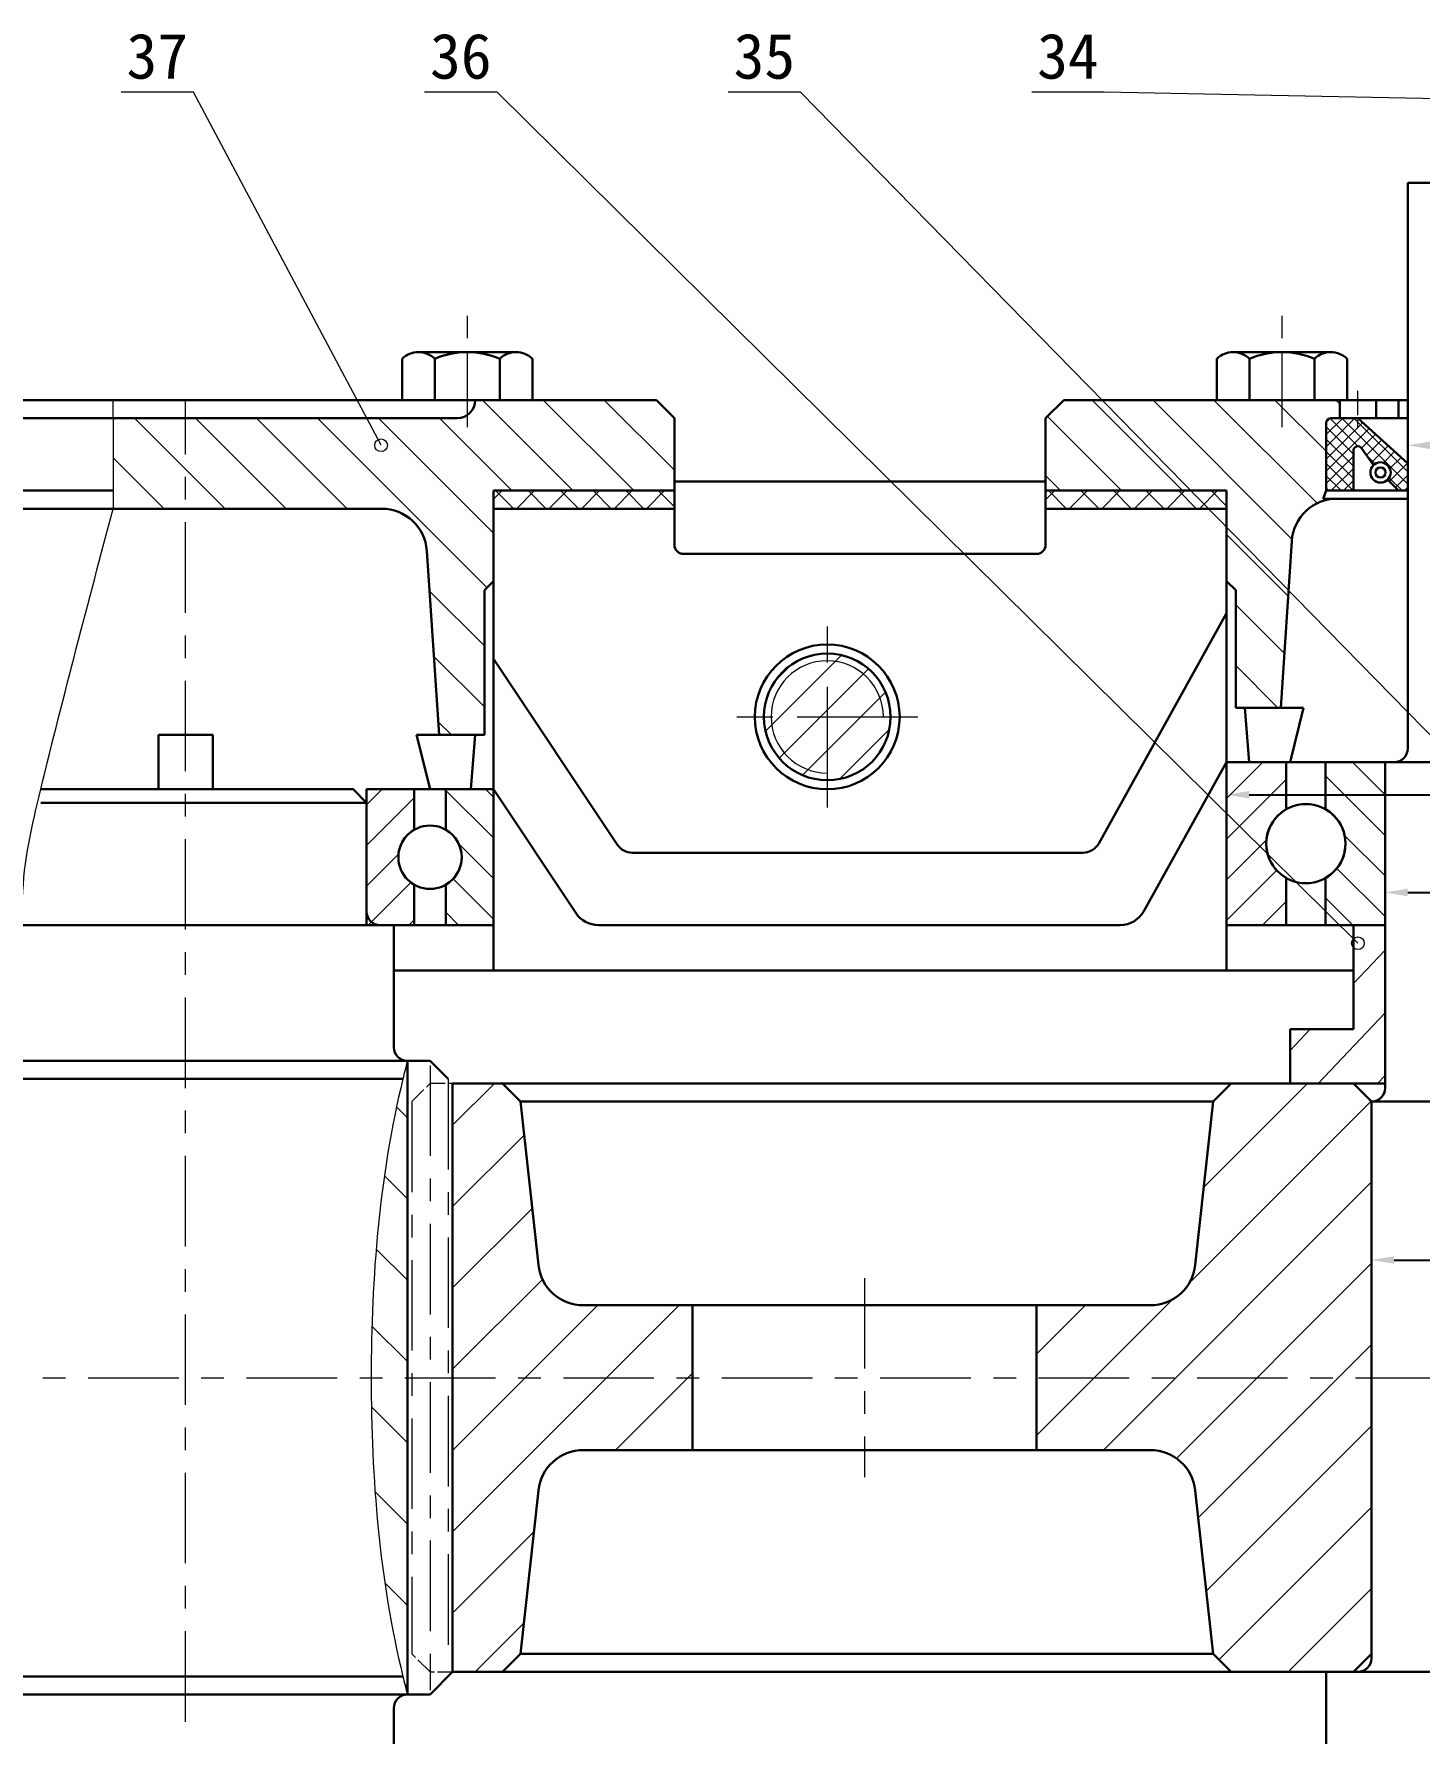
# Model space of a CAD drawing. Header units: millimetres. Extents: x 0 to 1189, y 0 to 841.
# Drawn here: x 252.2 to 405.2, y 177.4 to 365.1 of the extents above; entities that cross this region are included whole.
import ezdxf
from ezdxf.enums import TextEntityAlignment as Align

# ---------------------------------------------------------------- set-up
doc = ezdxf.new("R2010")
doc.units = ezdxf.units.MM
for name, color, linetype, lineweight in [('剖面线', 7, 'Continuous', 15), ('尺寸', 3, 'Continuous', 15), ('文字', 7, 'Continuous', 15), ('标注', 7, 'Continuous', 15), ('粗实线', 7, 'Continuous', 30), ('细实线', 7, 'Continuous', 15)]:
    doc.layers.add(name, color=color, linetype=linetype, lineweight=lineweight)
doc.styles.get("Standard").update_dxf_attribs({"font": ''})
doc.styles.get('Standard').set_extended_font_data('SimSun')
doc.dimstyles.new('ISO-25', dxfattribs={"dimtxt": 2.5, "dimasz": 2.5, "dimexe": 1.25, "dimexo": 0.625, "dimtad": 1, "dimtxsty": 'Standard', "dimcen": 2.5, "dimadec": 0, "dimazin": 0, "dimtfac": 1, "dimtmove": 0, "dimatfit": 3, "dimfxl": 1, "dimarcsym": 0})
pattern_1 = [(45, (0, 0), (-2.245064030267288, 2.245064030267288), [])]
pattern_2 = [(135, (0, 0), (-2.245064030267288, -2.245064030267288), [])]
pattern_3 = [(135, (0, 0), (-3.367596045400933, -3.367596045400932), [])]
pattern_4 = [(45, (0, 0), (-1.79605122421383, 1.796051224213831), []), (135, (0, 0), (-1.796051224213831, -1.79605122421383), [])]
pattern_5 = [(45, (0, 0), (-4.490128060534576, 4.490128060534577), [])]

# ---------------------------------------------------------------- blocks, each defined once
blk = doc.blocks.new('*D25')
at = {"layer": 'Defpoints', "color": 0, "transparency": 16777216}
for p in [(401.433311814071, 270.266666666667), (456.433311814071, 270.266666666667), (456.433311814071, 270.266666666667)]:
    blk.add_point(p, dxfattribs=at)
at = {"layer": '尺寸', "color": 0, "lineweight": -2, "transparency": 16777216}
for p, q in [((401.433311814071, 270.891666666667), (401.433311814071, 271.516666666667)), ((456.433311814071, 270.891666666667), (456.433311814071, 271.516666666667)), ((403.933311814071, 270.266666666667), (453.933311814071, 270.266666666667))]:
    blk.add_line(p, q, dxfattribs=at)
at = {"layer": '尺寸', "color": 0, "transparency": 16777216}
for points in [[(403.933311814071, 270.6833333333337), (403.933311814071, 269.8500000000003), (401.433311814071, 270.266666666667)], [(453.933311814071, 270.6833333333337), (453.933311814071, 269.8500000000003), (456.433311814071, 270.266666666667)]]:
    blk.add_solid(points, dxfattribs=at)
at = {"layer": '尺寸', "color": 0, "transparency": 16777216, "insert": (428.933311814071, 272.891666666667), "char_height": 4, "attachment_point": 5}
blk.add_mtext('%%c55k6', dxfattribs=at)
blk = doc.blocks.new('*D26')
at = {"layer": 'Defpoints', "color": 0, "transparency": 16777216}
for p in [(383.933311814071, 281.066666666667), (473.933311814071, 281.066666666667), (473.933311814071, 281.066666666667)]:
    blk.add_point(p, dxfattribs=at)
at = {"layer": '尺寸', "color": 0, "lineweight": -2, "transparency": 16777216}
for p, q in [((383.933311814071, 281.691666666667), (383.933311814071, 282.316666666667)), ((473.933311814071, 281.691666666667), (473.933311814071, 282.316666666667)), ((386.433311814071, 281.066666666667), (471.433311814071, 281.066666666667))]:
    blk.add_line(p, q, dxfattribs=at)
at = {"layer": '尺寸', "color": 0, "transparency": 16777216}
for points in [[(386.433311814071, 281.4833333333337), (386.433311814071, 280.6500000000003), (383.933311814071, 281.066666666667)], [(471.433311814071, 281.4833333333337), (471.433311814071, 280.6500000000003), (473.933311814071, 281.066666666667)]]:
    blk.add_solid(points, dxfattribs=at)
at = {"layer": '尺寸', "color": 0, "transparency": 16777216, "insert": (428.933311814071, 284.1274208566111), "char_height": 4, "attachment_point": 5}
blk.add_mtext('%%c90H7/k6', dxfattribs=at)
blk = doc.blocks.new('*D27')
at = {"layer": 'Defpoints', "color": 0, "transparency": 16777216}
for p in [(399.933311814071, 229.666666666667), (457.933311814071, 229.666666666667), (457.933311814071, 229.666666666667)]:
    blk.add_point(p, dxfattribs=at)
at = {"layer": '尺寸', "color": 0, "lineweight": -2, "transparency": 16777216}
for p, q in [((399.933311814071, 230.291666666667), (399.933311814071, 230.916666666667)), ((457.933311814071, 230.291666666667), (457.933311814071, 230.916666666667)), ((402.433311814071, 229.666666666667), (455.433311814071, 229.666666666667))]:
    blk.add_line(p, q, dxfattribs=at)
at = {"layer": '尺寸', "color": 0, "transparency": 16777216}
for points in [[(402.433311814071, 230.0833333333337), (402.433311814071, 229.2500000000003), (399.933311814071, 229.666666666667)], [(455.433311814071, 230.0833333333337), (455.433311814071, 229.2500000000003), (457.933311814071, 229.666666666667)]]:
    blk.add_solid(points, dxfattribs=at)
at = {"layer": '尺寸', "color": 0, "transparency": 16777216, "insert": (428.933311814071, 232.7274208566111), "char_height": 4, "attachment_point": 5}
blk.add_mtext('%%c58H7/r6', dxfattribs=at)
blk = doc.blocks.new('*D29')
at = {"layer": 'Defpoints', "color": 0, "transparency": 16777216}
for p in [(403.933311814071, 319.666666666667), (453.933311814071, 319.666666666667), (453.933311814071, 319.666666666667)]:
    blk.add_point(p, dxfattribs=at)
at = {"layer": '尺寸', "color": 0, "lineweight": -2, "transparency": 16777216}
for p, q in [((403.933311814071, 320.291666666667), (403.933311814071, 320.916666666667)), ((406.433311814071, 319.666666666667), (451.433311814071, 319.666666666667)), ((453.933311814071, 320.291666666667), (453.933311814071, 320.916666666667))]:
    blk.add_line(p, q, dxfattribs=at)
at = {"layer": '尺寸', "color": 0, "transparency": 16777216}
for points in [[(406.433311814071, 320.0833333333337), (406.433311814071, 319.2500000000003), (403.933311814071, 319.666666666667)], [(451.433311814071, 320.0833333333337), (451.433311814071, 319.2500000000003), (453.933311814071, 319.666666666667)]]:
    blk.add_solid(points, dxfattribs=at)
at = {"layer": '尺寸', "color": 0, "transparency": 16777216, "insert": (428.933311814071, 322.291666666667), "char_height": 4, "attachment_point": 5}
blk.add_mtext('%%c50f9', dxfattribs=at)

msp = doc.modelspace()

# ---------------------------------------------------------------- hatches: boundary and pattern name
at = {"layer": '剖面线'}
h = msp.add_hatch(dxfattribs=at)
h.set_pattern_fill('ANSI31', color=256, scale=1.5, angle=90, style=0)
h.set_pattern_definition(pattern_3)
edge = h.paths.add_edge_path(flags=16)
edge.add_arc((290.588879687947, 307.666666666667), 4.999999999999991, 3.814074834291351, 90)
edge.add_line((290.588879687947, 312.666666666667), (260.933311814071, 312.666666666667))
edge.add_line((260.933311814071, 312.666666666667), (260.933311814071, 322.666666666667))
edge.add_line((260.933311814071, 322.666666666667), (268.933311814071, 322.666666666667))
edge.add_line((268.933311814071, 322.666666666667), (298.933311814071, 322.666666666667))
edge.add_arc((298.933311814071, 324.666666666667), 2, 270, 360)
edge.add_line((300.933311814071, 324.666666666667), (308.433311814071, 324.666666666667))
edge.add_line((308.433311814071, 324.666666666667), (317.433311814071, 324.666666666667))
edge.add_line((317.433311814071, 324.666666666667), (320.933311814071, 324.666666666667))
edge.add_line((320.933311814071, 324.666666666667), (322.933311814071, 322.666666666667))
edge.add_line((322.933311814071, 322.666666666667), (322.933311814071, 314.666666666667))
edge.add_line((322.933311814071, 314.666666666667), (317.433311814071, 314.666666666667))
edge.add_line((317.433311814071, 314.666666666667), (308.433311814071, 314.666666666667))
edge.add_line((308.433311814071, 314.666666666667), (302.933311814071, 314.666666666667))
edge.add_line((302.933311814071, 314.666666666667), (302.933311814071, 312.666666666667))
edge.add_line((302.933311814071, 312.666666666667), (302.933311814071, 304.666666666667))
edge.add_line((302.933311814071, 304.666666666667), (301.933311814071, 303.666666666667))
edge.add_line((301.933311814071, 303.666666666667), (301.933311814071, 287.666666666667))
edge.add_line((301.933311814071, 287.666666666667), (296.933311814071, 287.666666666667))
edge.add_line((296.933311814071, 287.666666666667), (295.57780547723, 307.999261719286))
h = msp.add_hatch(dxfattribs=at)
h.set_pattern_fill('ANSI31', color=256, scale=1.5, angle=90, style=0)
h.set_pattern_definition(pattern_3)
edge = h.paths.add_edge_path(flags=16)
edge.add_arc((396.119166807282, 308.766666666667), 5, 90, 176.2847108945788)
edge.add_line((391.129674994258, 309.090659641538), (389.933311814071, 290.666666666667))
edge.add_line((389.933311814071, 290.666666666667), (384.933311814071, 290.666666666667))
edge.add_line((384.933311814071, 290.666666666667), (384.933311814071, 303.666666666667))
edge.add_line((384.933311814071, 303.666666666667), (383.933311814071, 304.666666666667))
edge.add_line((383.933311814071, 304.666666666667), (383.933311814071, 312.666666666667))
edge.add_line((383.933311814071, 312.666666666667), (383.933311814071, 314.666666666667))
edge.add_line((383.933311814071, 314.666666666667), (378.433311814071, 314.666666666667))
edge.add_line((378.433311814071, 314.666666666667), (369.433311814071, 314.666666666667))
edge.add_line((369.433311814071, 314.666666666667), (363.933311814071, 314.666666666667))
edge.add_line((363.933311814071, 314.666666666667), (363.933311814071, 322.666666666667))
edge.add_line((363.933311814071, 322.666666666667), (365.933311814071, 324.666666666667))
edge.add_line((365.933311814071, 324.666666666667), (369.433311814071, 324.666666666667))
edge.add_line((369.433311814071, 324.666666666667), (378.433311814071, 324.666666666667))
edge.add_line((378.433311814071, 324.666666666667), (396.433311814071, 324.666666666667))
edge.add_line((396.433311814071, 324.666666666667), (396.433311814071, 322.666666666667))
edge.add_line((396.433311814071, 322.666666666667), (395.433311814071, 322.666666666667))
edge.add_arc((395.433311814071, 322.166666666667), 0.5, 90, 180)
edge.add_line((394.933311814071, 322.166666666667), (394.933311814071, 314.666666666667))
edge.add_line((394.933311814071, 314.666666666667), (394.605738603232, 313.766666666667))
edge.add_line((394.605738603232, 313.766666666667), (396.119166807282, 313.766666666667))
h = msp.add_hatch(dxfattribs=at)
h.set_pattern_fill('ANSI31', color=256, scale=1.5, angle=90, style=0)
h.set_pattern_definition(pattern_3)
h.paths.add_polyline_path([(400.433311814071, 324.666666666667), (400.433311814071, 322.666666666667), (402.933311814071, 322.666666666667), (402.933311814071, 324.666666666667)], flags=16)
h = msp.add_hatch(dxfattribs=at)
h.set_pattern_fill('ANSI37', color=256, scale=0.3, angle=90, style=0)
h.set_pattern_definition([(135, (0, 0), (-0.6735192090801865, -0.6735192090801864), []), (225, (0, 0), (0.6735192090801864, -0.6735192090801865), [])])
edge = h.paths.add_edge_path(flags=16)
edge.add_line((394.933311814071, 314.666666666667), (397.933311814071, 314.666666666667))
edge.add_line((397.933311814071, 314.666666666667), (397.933311814071, 316.666666666667))
edge.add_line((397.933311814071, 316.666666666667), (397.933311814071, 319.057673407727))
edge.add_arc((398.433311814071, 319.057673407727), 0.4999999999997375, 34.52561147548391, 180, ccw=False)
edge.add_line((398.845248274129, 319.341060691977), (400.137816685237, 317.462161795502))
edge.add_arc((400.933311814071, 316.666666666667), 1.12500000000019, -44.999999999999886, 134.9999999999632, ccw=False)
edge.add_line((401.728806942906, 315.871171537832), (402.933311814071, 314.666666666667))
edge.add_line((402.933311814071, 314.666666666667), (403.933311814071, 314.666666666667))
edge.add_line((403.933311814071, 314.666666666667), (403.933311814071, 317.666666666667))
edge.add_line((403.933311814071, 317.666666666667), (398.433311814071, 322.666666666667))
edge.add_line((398.433311814071, 322.666666666667), (395.433311814071, 322.666666666667))
edge.add_arc((395.433311814071, 322.166666666667), 0.5, 90, 180)
edge.add_line((394.933311814071, 322.166666666667), (394.933311814071, 314.666666666667))
h = msp.add_hatch(dxfattribs=at)
h.set_pattern_fill('ANSI37', color=256, scale=0.8, style=0)
h.set_pattern_definition(pattern_4)
h.paths.add_polyline_path([(322.933311814071, 314.666666666667), (322.933311814071, 312.666666666667), (302.933311814071, 312.666666666667), (302.933311814071, 314.666666666667)], flags=16)
h = msp.add_hatch(dxfattribs=at)
h.set_pattern_fill('ANSI37', color=256, scale=0.8, style=0)
h.set_pattern_definition(pattern_4)
h.paths.add_polyline_path([(363.933311814071, 314.666666666667), (363.933311814071, 312.666666666667), (383.933311814071, 312.666666666667), (383.933311814071, 314.666666666667)], flags=16)
h = msp.add_hatch(dxfattribs=at)
h.set_pattern_fill('ANSI31', color=256, style=0)
h.set_pattern_definition(pattern_1)
edge = h.paths.add_edge_path(flags=16)
edge.add_arc((339.812399974331, 289.666666666667), 7, 0, 360)
h = msp.add_hatch(dxfattribs=at)
h.set_pattern_fill('ANSI31', color=256, style=0)
h.set_pattern_definition(pattern_1)
edge = h.paths.add_edge_path(flags=16)
edge.add_line((383.933311814071, 275.666666666667), (383.933311814071, 266.666666666667))
edge.add_line((383.933311814071, 266.666666666667), (390.495811814071, 266.666666666667))
edge.add_line((390.495811814071, 266.666666666667), (390.495811814071, 271.87780552511))
edge.add_arc((392.683311814071, 275.666666666667), 4.375000000000064, 119.99999999999949, 240.0000000000008, ccw=False)
edge.add_line((390.495811814071, 279.455527808224), (390.495811814071, 284.666666666667))
edge.add_line((390.495811814071, 284.666666666667), (383.933311814071, 284.666666666667))
edge.add_line((383.933311814071, 284.666666666667), (383.933311814071, 275.666666666667))
h = msp.add_hatch(dxfattribs=at)
h.set_pattern_fill('ANSI31', color=256, angle=90, style=0)
h.set_pattern_definition(pattern_2)
edge = h.paths.add_edge_path(flags=16)
edge.add_line((401.433311814071, 275.666666666667), (401.433311814071, 284.666666666667))
edge.add_line((401.433311814071, 284.666666666667), (394.870811814071, 284.666666666667))
edge.add_line((394.870811814071, 284.666666666667), (394.870811814071, 279.455527808224))
edge.add_arc((392.683311814071, 275.666666666667), 4.375000000000113, -60.000000000000796, 60.00000000000051, ccw=False)
edge.add_line((394.870811814071, 271.87780552511), (394.870811814071, 266.666666666667))
edge.add_line((394.870811814071, 266.666666666667), (401.433311814071, 266.666666666667))
edge.add_line((401.433311814071, 266.666666666667), (401.433311814071, 275.666666666667))
h = msp.add_hatch(dxfattribs=at)
h.set_pattern_fill('ANSI31', color=256, style=0)
h.set_pattern_definition(pattern_1)
edge = h.paths.add_edge_path(flags=16)
edge.add_line((288.933311814071, 274.166666666667), (288.933311814071, 266.666666666667))
edge.add_line((288.933311814071, 266.666666666667), (294.183311814071, 266.666666666667))
edge.add_line((294.183311814071, 266.666666666667), (294.183311814071, 271.135577753421))
edge.add_arc((295.933311814071, 274.166666666667), 3.4999999999995, 120.00000000000469, 240.0000000000041, ccw=False)
edge.add_line((294.183311814071, 277.197755579912), (294.183311814071, 281.666666666667))
edge.add_line((294.183311814071, 281.666666666667), (288.933311814071, 281.666666666667))
edge.add_line((288.933311814071, 281.666666666667), (288.933311814071, 274.166666666667))
h = msp.add_hatch(dxfattribs=at)
h.set_pattern_fill('ANSI31', color=256, angle=90, style=0)
h.set_pattern_definition(pattern_2)
edge = h.paths.add_edge_path(flags=16)
edge.add_line((302.933311814071, 274.166666666667), (302.933311814071, 281.666666666667))
edge.add_line((302.933311814071, 281.666666666667), (297.683311814071, 281.666666666667))
edge.add_line((297.683311814071, 281.666666666667), (297.683311814071, 277.197755579912))
edge.add_arc((295.933311814071, 274.166666666667), 3.500000000000435, -60.00000000000409, 59.99999999999528, ccw=False)
edge.add_line((297.683311814071, 271.135577753421), (297.683311814071, 266.666666666667))
edge.add_line((297.683311814071, 266.666666666667), (302.933311814071, 266.666666666667))
edge.add_line((302.933311814071, 266.666666666667), (302.933311814071, 274.166666666667))
h = msp.add_hatch(dxfattribs=at)
h.set_pattern_fill('ANSI31', color=256, scale=1.5, angle=1.5, style=0)
h.set_pattern_definition([(46.50000000000001, (0, 0), (-3.454595441946019, 3.278288666741503), [])])
h.paths.add_polyline_path([(401.433311814071, 249.166666666667), (390.933311814071, 249.166666666667), (390.933311814071, 255.166666666667), (397.933311814071, 255.166666666667), (397.933311814071, 266.666666666667), (401.433311814071, 266.666666666667)], flags=16)
h = msp.add_hatch(dxfattribs=at)
h.set_pattern_fill('ANSI31', color=256, scale=2, angle=90, style=0)
h.set_pattern_definition([(135, (0, 0), (-4.490128060534577, -4.490128060534576), [])])
edge = h.paths.add_edge_path(flags=16)
edge.add_line((293.433311814071, 181.666666666667), (293.433311814071, 251.666666666667))
edge.add_spline(control_points=[(293.433311814071, 251.666666666667), (293.264428658591, 251.0004879441933), (290.3770111174496, 239.610742629811), (288.5448088631104, 216.6666666666669), (290.3770111174495, 193.7225907035231), (293.264428658591, 182.3328453891407), (293.433311814071, 181.666666666667)], knot_values=[0, 0, 0, 0, 2.06155281280883, 35.24663982489906, 68.4317268369893, 70.49327964979813, 70.49327964979813, 70.49327964979813, 70.49327964979813], degree=3, periodic=0)
h = msp.add_hatch(dxfattribs=at)
h.set_pattern_fill('ANSI31', color=256, scale=2, style=0)
h.set_pattern_definition(pattern_5)
edge = h.paths.add_edge_path(flags=16)
edge.add_line((303.933311814071, 249.166666666667), (305.933311814071, 247.166666666667))
edge.add_line((305.933311814071, 247.166666666667), (307.897802956379, 229.125421482207))
edge.add_arc((312.868421997334, 229.666666666667), 5.000000000000554, 186.2143900413611, 270)
edge.add_line((312.868421997334, 224.666666666667), (324.933311814071, 224.666666666667))
edge.add_line((324.933311814071, 224.666666666667), (324.933311814071, 208.666666666667))
edge.add_line((324.933311814071, 208.666666666667), (312.868421997334, 208.666666666667))
edge.add_arc((312.868421997334, 203.666666666667), 5, 90, 173.7856099586502)
edge.add_line((307.897802956379, 204.207911851126), (305.933311814071, 186.166666666667))
edge.add_line((305.933311814071, 186.166666666667), (303.933311814071, 184.166666666667))
edge.add_line((303.933311814071, 184.166666666667), (298.433311814071, 184.166666666667))
edge.add_line((298.433311814071, 184.166666666667), (298.433311814071, 249.166666666667))
edge.add_line((298.433311814071, 249.166666666667), (303.933311814071, 249.166666666667))
h = msp.add_hatch(dxfattribs=at)
h.set_pattern_fill('ANSI31', color=256, scale=2, style=0)
h.set_pattern_definition(pattern_5)
edge = h.paths.add_edge_path(flags=16)
edge.add_line((399.933311814071, 247.166666666667), (397.933311814071, 249.166666666667))
edge.add_line((397.933311814071, 249.166666666667), (384.433311814071, 249.166666666667))
edge.add_line((384.433311814071, 249.166666666667), (382.433311814071, 247.166666666667))
edge.add_line((382.433311814071, 247.166666666667), (380.468820671764, 229.125421482207))
edge.add_arc((375.498201630809, 229.666666666667), 5, 270, 353.7856099586389, ccw=False)
edge.add_line((375.498201630809, 224.666666666667), (362.933311814071, 224.666666666667))
edge.add_line((362.933311814071, 224.666666666667), (362.933311814071, 208.666666666667))
edge.add_line((362.933311814071, 208.666666666667), (375.498201630809, 208.666666666667))
edge.add_arc((375.498201630809, 203.666666666667), 5.000000000000447, 6.214390041349873, 90, ccw=False)
edge.add_line((380.468820671764, 204.207911851126), (382.433311814071, 186.166666666667))
edge.add_line((382.433311814071, 186.166666666667), (384.433311814071, 184.166666666667))
edge.add_line((384.433311814071, 184.166666666667), (397.933311814071, 184.166666666667))
edge.add_line((397.933311814071, 184.166666666667), (399.933311814071, 186.166666666667))
edge.add_line((399.933311814071, 186.166666666667), (399.933311814071, 247.166666666667))

# ---------------------------------------------------------------- linework, layer by layer
for centre in [(290.533311814071, 319.666666666667), (398.433311814071, 264.666666666667)]:
    msp.add_circle(centre, 0.7, dxfattribs=at)
at = {"layer": '标注'}
for p, q in [((269.799989240369, 358.666666666667), (261.799989240369, 358.666666666667)), ((290.533311814071, 319.666666666667), (269.799989240369, 358.666666666667)), ((303.333319883795, 358.666666666667), (295.333319883795, 358.666666666667)), ((398.433311814071, 264.666666666667), (303.333319883795, 358.666666666667)), ((336.86665052722, 358.666666666667), (328.86665052722, 358.666666666667)), ((428.933311814071, 264.666666666667), (336.86665052722, 358.666666666667)), ((370.399981170646, 358.666666666667), (362.399981170646, 358.666666666667)), ((421.933311814071, 357.666666666667), (370.399981170646, 358.666666666667))]:
    msp.add_line(p, q, dxfattribs=at)
at = {"layer": '粗实线'}
for p, q in [((403.933311814071, 348.666666666667), (453.933311814071, 348.666666666667)), ((403.933311814071, 348.666666666667), (403.933311814071, 286.166666666667)), ((292.856010186279, 324.666666666667), (292.856010186279, 329.222117788301)), ((305.438510186279, 329.966666666667), (294.65351018628, 329.966666666667)), ((296.451010186279, 324.666666666667), (296.451010186279, 329.222117788301)), ((303.64101018628, 324.666666666667), (303.64101018628, 329.222117788301)), ((307.236010186279, 324.666666666667), (307.236010186279, 329.222117788301)), ((382.852438848811, 324.666666666667), (382.852438848811, 329.222117788301)), ((395.434938848811, 329.966666666667), (384.649938848811, 329.966666666667)), ((386.447438848811, 324.666666666667), (386.447438848811, 329.222117788301)), ((393.637438848811, 324.666666666667), (393.637438848811, 329.222117788301)), ((397.232438848811, 324.666666666667), (397.232438848811, 329.222117788301)), ((216.933311814071, 324.666666666667), (260.933311814071, 324.666666666667)), ((300.933311814071, 324.666666666667), (260.933311814071, 324.666666666667)), ((300.046010186279, 324.666666666667), (292.856010186279, 324.666666666667)), ((292.856010186279, 324.666666666667), (292.856010186279, 324.666666666667)), ((300.046010186279, 324.666666666667), (307.236010186279, 324.666666666667)), ((308.433311814071, 324.666666666667), (300.933311814071, 324.666666666667)), ((300.933311814071, 324.666666666667), (300.933311814071, 324.666666666667)), ((307.236010186279, 324.666666666667), (307.236010186279, 324.666666666667)), ((317.433311814071, 324.666666666667), (308.433311814071, 324.666666666667)), ((320.933311814071, 324.666666666667), (317.433311814071, 324.666666666667)), ((322.933311814071, 322.666666666667), (320.933311814071, 324.666666666667)), ((363.933311814071, 322.666666666667), (365.933311814071, 324.666666666667)), ((365.933311814071, 324.666666666667), (369.433311814071, 324.666666666667)), ((369.433311814071, 324.666666666667), (378.433311814071, 324.666666666667)), ((378.433311814071, 324.666666666667), (396.433311814071, 324.666666666667)), ((390.042438848811, 324.666666666667), (382.852438848811, 324.666666666667)), ((382.852438848811, 324.666666666667), (382.852438848811, 324.666666666667)), ((390.042438848811, 324.666666666667), (397.232438848811, 324.666666666667)), ((396.433311814071, 324.666666666667), (396.433311814071, 322.666666666667)), ((400.433311814071, 324.666666666667), (396.433311814071, 324.666666666667)), ((397.232438848811, 324.666666666667), (397.232438848811, 324.666666666667)), ((400.433311814071, 324.666666666667), (400.433311814071, 322.666666666667)), ((402.933311814071, 324.666666666667), (400.433311814071, 324.666666666667)), ((402.933311814071, 322.666666666667), (402.933311814071, 324.666666666667)), ((402.933311814071, 324.666666666667), (403.933311814071, 324.666666666667)), ((403.933311814071, 324.666666666667), (403.933311814071, 313.766666666667)), ((214.933311814071, 322.666666666667), (260.933311814071, 322.666666666667)), ((268.933311814071, 322.666666666667), (260.933311814071, 322.666666666667)), ((298.933311814071, 322.666666666667), (268.933311814071, 322.666666666667)), ((322.933311814071, 314.666666666667), (322.933311814071, 322.666666666667)), ((363.933311814071, 314.666666666667), (363.933311814071, 322.666666666667)), ((394.933311814071, 322.166666666667), (394.933311814071, 314.666666666667)), ((394.933311814071, 322.166666666667), (394.933311814071, 314.666666666667)), ((395.433311814071, 322.666666666667), (396.433311814071, 322.666666666667)), ((395.433311814071, 322.666666666667), (398.433311814071, 322.666666666667)), ((400.433311814071, 322.666666666667), (396.433311814071, 322.666666666667)), ((396.433311814071, 322.666666666667), (403.933311814071, 322.666666666667)), ((403.933311814071, 317.666666666667), (398.433311814071, 322.666666666667)), ((398.433311814071, 322.666666666667), (403.933311814071, 322.666666666667)), ((400.433311814071, 322.666666666667), (402.933311814071, 322.666666666667)), ((403.933311814071, 322.666666666667), (403.933311814071, 317.666666666667)), ((398.845248274129, 319.341060691977), (400.137816685237, 317.462161795502)), ((397.933311814071, 319.057673407727), (397.933311814071, 316.666666666667)), ((403.933311814071, 314.666666666667), (403.933311814071, 317.666666666667)), ((322.933311814071, 315.666666666667), (363.933311814071, 315.666666666667)), ((397.933311814071, 314.666666666667), (397.933311814071, 316.666666666667)), ((401.728806942906, 315.871171537832), (401.728806942906, 315.871171537832)), ((401.728806942906, 315.871171537832), (402.933311814071, 314.666666666667)), ((214.933311814071, 314.666666666667), (260.933311814071, 314.666666666667)), ((302.933311814071, 312.666666666667), (302.933311814071, 314.666666666667)), ((302.933311814071, 314.666666666667), (308.433311814071, 314.666666666667)), ((302.933311814071, 312.666666666667), (302.933311814071, 314.666666666667)), ((302.933311814071, 314.666666666667), (322.933311814071, 314.666666666667)), ((308.433311814071, 314.666666666667), (317.433311814071, 314.666666666667)), ((317.433311814071, 314.666666666667), (322.933311814071, 314.666666666667)), ((322.933311814071, 314.666666666667), (322.933311814071, 312.666666666667)), ((369.433311814071, 314.666666666667), (363.933311814071, 314.666666666667)), ((363.933311814071, 314.666666666667), (363.933311814071, 312.666666666667)), ((383.933311814071, 314.666666666667), (363.933311814071, 314.666666666667)), ((378.433311814071, 314.666666666667), (369.433311814071, 314.666666666667)), ((383.933311814071, 314.666666666667), (378.433311814071, 314.666666666667)), ((383.933311814071, 312.666666666667), (383.933311814071, 314.666666666667)), ((383.933311814071, 312.666666666667), (383.933311814071, 314.666666666667)), ((394.933311814071, 314.666666666667), (394.605738603232, 313.766666666667)), ((396.119166807282, 313.766666666667), (394.605738603232, 313.766666666667)), ((394.605738603232, 313.766666666667), (403.933311814071, 313.766666666667)), ((394.933311814071, 314.666666666667), (397.933311814071, 314.666666666667)), ((394.933311814071, 314.666666666667), (403.933311814071, 314.666666666667)), ((402.933311814071, 314.666666666667), (403.933311814071, 314.666666666667)), ((214.933311814071, 312.666666666667), (260.933311814071, 312.666666666667)), ((290.588879687947, 312.666666666667), (260.933311814071, 312.666666666667)), ((322.933311814071, 312.666666666667), (302.933311814071, 312.666666666667)), ((302.933311814071, 312.666666666667), (302.933311814071, 261.666666666667)), ((302.933311814071, 304.666666666667), (302.933311814071, 312.666666666667)), ((322.933311814071, 312.666666666667), (302.933311814071, 312.666666666667)), ((322.933311814071, 308.666666666667), (322.933311814071, 312.666666666667)), ((383.933311814071, 312.666666666667), (363.933311814071, 312.666666666667)), ((363.933311814071, 308.666666666667), (363.933311814071, 312.666666666667)), ((363.933311814071, 312.666666666667), (383.933311814071, 312.666666666667)), ((383.933311814071, 312.666666666667), (383.933311814071, 261.666666666667)), ((383.933311814071, 304.666666666667), (383.933311814071, 312.666666666667)), ((295.57780547723, 307.999261719286), (296.933311814071, 287.666666666667)), ((391.129674994258, 309.090659641538), (389.933311814071, 290.666666666667)), ((323.933311814071, 307.666666666667), (324.433311814071, 307.666666666667)), ((362.433311814071, 307.666666666667), (324.433311814071, 307.666666666667)), ((362.933311814071, 307.666666666667), (362.433311814071, 307.666666666667)), ((301.933311814071, 303.666666666667), (302.933311814071, 304.666666666667)), ((384.933311814071, 303.666666666667), (383.933311814071, 304.666666666667)), ((301.933311814071, 287.666666666667), (301.933311814071, 303.666666666667)), ((384.933311814071, 290.666666666667), (384.933311814071, 303.666666666667)), ((369.797592876329, 275.695380804309), (383.933311814071, 301.139674892246)), ((316.621048810276, 275.557266274216), (302.933311814071, 296.088871768523)), ((389.933311814071, 290.666666666667), (384.933311814071, 290.666666666667)), ((385.933311814071, 290.666666666667), (386.433311814071, 284.666666666667)), ((389.933311814071, 290.666666666667), (392.433311814071, 290.666666666667)), ((392.433311814071, 290.666666666667), (390.933311814071, 284.666666666667)), ((265.933311814071, 281.666666666667), (265.933311814071, 287.666666666667)), ((265.933311814071, 287.666666666667), (271.933311814071, 287.666666666667)), ((271.933311814071, 287.666666666667), (271.933311814071, 281.666666666667)), ((296.933311814071, 287.666666666667), (294.433311814071, 287.666666666667)), ((294.433311814071, 287.666666666667), (295.933311814071, 281.666666666667)), ((296.933311814071, 287.666666666667), (301.933311814071, 287.666666666667)), ((300.933311814071, 287.666666666667), (300.433311814071, 281.666666666667)), ((374.79057359544, 268.209737873131), (383.933311814071, 284.666666666667)), ((390.495811814071, 284.666666666667), (383.933311814071, 284.666666666667)), ((383.933311814071, 284.666666666667), (383.933311814071, 275.666666666667)), ((390.495811814071, 279.455527808224), (390.495811814071, 284.666666666667)), ((394.870811814071, 284.666666666667), (390.495811814071, 284.666666666667)), ((401.433311814071, 284.666666666667), (394.870811814071, 284.666666666667)), ((394.870811814071, 284.666666666667), (394.870811814071, 279.455527808224)), ((401.433311814071, 284.666666666667), (456.433311814071, 284.666666666667)), ((401.433311814071, 284.666666666667), (401.433311814071, 248.666666666667)), ((401.433311814071, 275.666666666667), (401.433311814071, 284.666666666667)), ((287.433311814071, 281.666666666667), (252.933311814071, 281.666666666667)), ((288.933311814071, 280.166666666667), (287.433311814071, 281.666666666667)), ((294.183311814071, 281.666666666667), (288.933311814071, 281.666666666667)), ((288.933311814071, 281.666666666667), (288.933311814071, 274.166666666667)), ((294.183311814071, 277.197755579912), (294.183311814071, 281.666666666667)), ((294.183311814071, 281.666666666667), (297.683311814071, 281.666666666667)), ((302.933311814071, 281.666666666667), (297.683311814071, 281.666666666667)), ((297.683311814071, 281.666666666667), (297.683311814071, 277.197755579912)), ((312.042712206522, 268.002566077991), (302.933311814071, 281.666666666667)), ((302.933311814071, 274.166666666667), (302.933311814071, 281.666666666667)), ((252.933311814071, 280.166666666667), (288.933311814071, 280.166666666667)), ((288.933311814071, 268.166666666667), (288.933311814071, 280.166666666667)), ((288.933311814071, 274.166666666667), (288.933311814071, 266.666666666667)), ((302.933311814071, 266.666666666667), (302.933311814071, 274.166666666667)), ((318.285149398951, 274.666666666667), (343.433311814071, 274.666666666667)), ((368.049278324086, 274.666666666667), (343.433311814071, 274.666666666667)), ((383.933311814071, 275.666666666667), (383.933311814071, 266.666666666667)), ((401.433311814071, 266.666666666667), (401.433311814071, 275.666666666667)), ((294.183311814071, 266.666666666667), (294.183311814071, 271.135577753421)), ((297.683311814071, 271.135577753421), (297.683311814071, 266.666666666667)), ((390.495811814071, 266.666666666667), (390.495811814071, 271.87780552511)), ((394.870811814071, 271.87780552511), (394.870811814071, 266.666666666667)), ((250.933311814071, 266.666666666667), (291.933311814071, 266.666666666667)), ((288.933311814071, 266.666666666667), (294.183311814071, 266.666666666667)), ((290.433311814071, 266.666666666667), (291.933311814071, 266.666666666667)), ((291.933311814071, 253.166666666667), (291.933311814071, 266.666666666667)), ((294.183311814071, 266.666666666667), (297.683311814071, 266.666666666667)), ((297.683311814071, 266.666666666667), (302.933311814071, 266.666666666667)), ((314.538863089535, 266.666666666667), (343.433311814071, 266.666666666667)), ((372.168101767076, 266.666666666667), (343.433311814071, 266.666666666667)), ((383.933311814071, 266.666666666667), (390.495811814071, 266.666666666667)), ((394.870811814071, 266.666666666667), (390.495811814071, 266.666666666667)), ((394.870811814071, 266.666666666667), (401.433311814071, 266.666666666667)), ((397.933311814071, 255.166666666667), (397.933311814071, 266.666666666667)), ((397.933311814071, 266.666666666667), (401.433311814071, 266.666666666667)), ((401.433311814071, 266.666666666667), (401.433311814071, 249.166666666667)), ((291.933311814071, 261.666666666667), (302.933311814071, 261.666666666667)), ((383.933311814071, 261.666666666667), (302.933311814071, 261.666666666667)), ((383.933311814071, 261.666666666667), (397.933311814071, 261.666666666667)), ((390.933311814071, 249.166666666667), (390.933311814071, 255.166666666667)), ((390.933311814071, 255.166666666667), (397.933311814071, 255.166666666667)), ((295.933311814071, 251.666666666667), (248.933311814071, 251.666666666667)), ((293.433311814071, 181.666666666667), (293.433311814071, 251.666666666667)), ((293.433311814071, 251.666666666667), (293.433311814071, 251.666666666667)), ((297.933311814071, 249.666666666667), (295.933311814071, 251.666666666667)), ((248.933311814071, 249.666666666667), (292.933311814071, 249.666666666667)), ((298.433311814071, 184.166666666667), (298.433311814071, 249.166666666667)), ((298.433311814071, 249.166666666667), (303.933311814071, 249.166666666667)), ((303.933311814071, 249.166666666667), (305.933311814071, 247.166666666667)), ((303.933311814071, 249.166666666667), (384.433311814071, 249.166666666667)), ((384.433311814071, 249.166666666667), (382.433311814071, 247.166666666667)), ((397.933311814071, 249.166666666667), (384.433311814071, 249.166666666667)), ((401.433311814071, 249.166666666667), (390.933311814071, 249.166666666667)), ((399.933311814071, 247.166666666667), (397.933311814071, 249.166666666667)), ((307.897802956379, 229.125421482207), (305.933311814071, 247.166666666667)), ((305.933311814071, 247.166666666667), (382.433311814071, 247.166666666667)), ((380.468820671764, 229.125421482207), (382.433311814071, 247.166666666667)), ((399.933311814071, 186.166666666667), (399.933311814071, 247.166666666667)), ((399.933311814071, 247.166666666667), (457.933311814071, 247.166666666667)), ((399.933311814071, 247.166666666667), (399.933311814071, 185.666666666667)), ((312.868421997334, 224.666666666667), (324.933311814071, 224.666666666667)), ((324.933311814071, 224.666666666667), (324.933311814071, 208.666666666667)), ((362.933311814071, 224.666666666667), (324.933311814071, 224.666666666667)), ((375.498201630809, 224.666666666667), (362.933311814071, 224.666666666667)), ((362.933311814071, 224.666666666667), (362.933311814071, 208.666666666667)), ((312.868421997334, 208.666666666667), (324.933311814071, 208.666666666667)), ((362.933311814071, 208.666666666667), (324.933311814071, 208.666666666667)), ((375.498201630809, 208.666666666667), (362.933311814071, 208.666666666667)), ((307.897802956379, 204.207911851126), (305.933311814071, 186.166666666667)), ((380.468820671764, 204.207911851126), (382.433311814071, 186.166666666667)), ((305.933311814071, 186.166666666667), (303.933311814071, 184.166666666667)), ((305.933311814071, 186.166666666667), (382.433311814071, 186.166666666667)), ((382.433311814071, 186.166666666667), (384.433311814071, 184.166666666667)), ((397.933311814071, 184.166666666667), (399.933311814071, 186.166666666667)), ((295.933311814071, 181.666666666667), (298.433311814071, 184.166666666667)), ((303.933311814071, 184.166666666667), (298.433311814071, 184.166666666667)), ((303.933311814071, 184.166666666667), (384.433311814071, 184.166666666667)), ((384.433311814071, 184.166666666667), (397.933311814071, 184.166666666667)), ((394.933311814071, 184.166666666667), (462.933311814071, 184.166666666667)), ((394.933311814071, 184.166666666667), (394.933311814071, 166.666666666667)), ((239.933311814071, 183.666666666667), (292.933311814071, 183.666666666667)), ((241.933311814071, 181.666666666667), (295.933311814071, 181.666666666667)), ((293.433311814071, 181.666666666667), (293.433311814071, 181.666666666667)), ((291.933311814071, 180.166666666667), (291.933311814071, 166.666666666667))]:
    msp.add_line(p, q, dxfattribs=at)
for centre, radius in [((400.933311814071, 316.666666666667), 1.125), ((400.933311814071, 316.666666666667), 0.5625), ((339.812399974331, 289.666666666667), 8), ((339.812399974331, 289.666666666667), 7), ((392.683311814071, 275.666666666667), 4.375), ((295.933311814071, 274.166666666667), 3.5)]:
    msp.add_circle(centre, radius, dxfattribs=at)
for centre, radius, start, end in [((294.653510186278, 327.424617788303), 2.542048878364894, 44.99999999995199, 135.0000000000172), ((300.04601018628, 320.91529447076), 9.051372195907252, 66.59816098367351, 113.4018390163321), ((305.438510186281, 327.424617788304), 2.54204887836208, 44.9999999999846, 135.0000000000634), ((384.649938848812, 327.424617788306), 2.542048878361357, 44.99999999993567, 135.000000000096), ((390.042438848812, 320.915294470764), 9.05137219590312, 66.59816098366963, 113.4018390163426), ((395.434938848812, 327.424617788306), 2.542048878361357, 44.99999999993567, 135.0000000000969), ((298.933311814071, 324.666666666667), 2, 270, 0), ((395.433311814071, 322.166666666667), 0.5, 90, 180), ((395.433311814071, 322.166666666667), 0.5, 90, 180), ((398.433311814071, 319.057673407727), 0.4999999999997375, 34.52561147548386, 180), ((400.933311814071, 316.666666666667), 1.12500000000019, 315, 134.9999999999632), ((396.119166807282, 308.766666666667), 5, 90, 176.2847108945788), ((290.588879687947, 307.666666666667), 4.999999999999991, 3.814074834291351, 90), ((323.933311814071, 308.666666666667), 1, 180, 270), ((362.933311814071, 308.666666666667), 1, 270, 0), ((402.433311814071, 286.166666666667), 1.5, 270, 0), ((392.683311814071, 275.666666666667), 4.375000000000064, 119.9999999999995, 240.0000000000009), ((392.683311814071, 275.666666666667), 4.375000000000113, 299.9999999999991, 60.00000000000048), ((295.933311814071, 274.166666666667), 3.4999999999995, 120.0000000000047, 240.0000000000041), ((295.933311814071, 274.166666666667), 3.500000000000435, 299.9999999999959, 59.99999999999527), ((318.285149398951, 276.666666666667), 1.999999999999719, 213.6900675260055, 270), ((368.049278324086, 276.666666666667), 2, 270, 330.9453959009036), ((290.433311814071, 268.166666666667), 1.5, 180, 270), ((314.538863089535, 269.666666666667), 2.999999999999753, 213.6900675259909, 270), ((372.168101767076, 269.666666666667), 3, 270, 330.9453959009151), ((293.433311814071, 253.166666666667), 1.5, 180, 270), ((399.933311814071, 248.666666666667), 1.5, 270, 0), ((312.868421997334, 229.666666666667), 5.000000000000554, 186.2143900413611, 270), ((375.498201630809, 229.666666666667), 5, 270, 353.7856099586388), ((312.868421997334, 203.666666666667), 5, 90, 173.7856099586502), ((375.498201630809, 203.666666666667), 5.000000000000447, 6.214390041349815, 90), ((398.433311814071, 185.666666666667), 1.5, 270, 0), ((293.433311814071, 180.166666666667), 1.5, 90, 180)]:
    msp.add_arc(centre, radius, start, end, dxfattribs=at)
at = {"layer": '细实线'}
for p, q in [((300.046010186279, 333.966666666667), (300.046010186279, 331.506666666667)), ((390.042438848811, 333.966666666667), (390.042438848811, 331.506666666667)), ((300.046010186279, 329.866666666667), (300.046010186279, 321.666666666667)), ((390.042438848811, 329.866666666667), (390.042438848811, 321.666666666667)), ((398.433311814071, 323.0000000000003), (398.433311814071, 325.666666666667)), ((398.433311814071, 325.666666666667), (398.433311814071, 325.666666666667)), ((260.933311814071, 322.666666666667), (260.933311814071, 324.666666666667)), ((268.933311814071, 318.666666666667), (268.933311814071, 324.666666666667)), ((268.933311814071, 324.666666666667), (268.933311814071, 324.666666666667)), ((260.933311814071, 322.666666666667), (260.933311814071, 312.666666666667)), ((300.046010186279, 321.666666666667), (300.046010186279, 321.666666666667)), ((390.042438848811, 321.666666666667), (390.042438848811, 321.666666666667)), ((398.433311814071, 321.666666666667), (398.433311814071, 322.466666666667)), ((268.933311814071, 313.666666666667), (268.933311814071, 316.166666666667)), ((268.933311814071, 301.166666666667), (268.933311814071, 311.166666666667)), ((268.933311814071, 296.166666666667), (268.933311814071, 298.666666666667)), ((339.812399974331, 299.666666666667), (339.812399974331, 295.666666666667)), ((339.812399974331, 299.666666666667), (339.812399974331, 295.666666666667)), ((268.933311814071, 283.666666666667), (268.933311814071, 293.666666666667)), ((339.812399974331, 293.0000000000003), (339.812399974331, 279.666666666667)), ((339.812399974331, 293.0000000000003), (339.812399974331, 279.666666666667)), ((329.812399974331, 289.666666666667), (333.812399974331, 289.666666666667)), ((329.812399974331, 289.666666666667), (333.812399974331, 289.666666666667)), ((336.4790666409977, 289.666666666667), (349.812399974331, 289.666666666667)), ((336.4790666409977, 289.666666666667), (349.812399974331, 289.666666666667)), ((349.812399974331, 289.666666666667), (349.812399974331, 289.666666666667)), ((349.812399974331, 289.666666666667), (349.812399974331, 289.666666666667)), ((268.933311814071, 278.666666666667), (268.933311814071, 281.166666666667)), ((339.812399974331, 279.666666666667), (339.812399974331, 279.666666666667)), ((339.812399974331, 279.666666666667), (339.812399974331, 279.666666666667)), ((268.933311814071, 266.166666666667), (268.933311814071, 276.166666666667)), ((268.933311814071, 261.166666666667), (268.933311814071, 263.666666666667)), ((268.933311814071, 248.666666666667), (268.933311814071, 258.666666666667)), ((295.933311814071, 251.166666666667), (295.933311814071, 241.166666666667)), ((297.933311814071, 249.666666666667), (297.933311814071, 239.666666666667)), ((295.2666451474043, 248.5000000000003), (293.933311814071, 247.166666666667)), ((295.933311814071, 249.166666666667), (295.5333118140709, 248.766666666667)), ((297.5999784807377, 249.166666666667), (295.933311814071, 249.166666666667)), ((295.933311814071, 249.166666666667), (295.933311814071, 249.166666666667)), ((298.433311814071, 249.166666666667), (297.933311814071, 249.166666666667)), ((268.933311814071, 243.666666666667), (268.933311814071, 246.166666666667)), ((293.933311814071, 247.166666666667), (293.933311814071, 247.166666666667)), ((293.933311814071, 247.166666666667), (293.933311814071, 237.166666666667)), ((268.933311814071, 231.166666666667), (268.933311814071, 241.166666666667)), ((295.933311814071, 238.666666666667), (295.933311814071, 236.166666666667)), ((297.933311814071, 237.166666666667), (297.933311814071, 234.666666666667)), ((293.933311814071, 234.666666666667), (293.933311814071, 232.166666666667)), ((295.933311814071, 233.666666666667), (295.933311814071, 223.666666666667)), ((297.933311814071, 232.166666666667), (297.933311814071, 222.166666666667)), ((293.933311814071, 229.666666666667), (293.933311814071, 219.666666666667)), ((268.933311814071, 226.166666666667), (268.933311814071, 228.666666666667)), ((343.933311814071, 227.666666666667), (343.933311814071, 217.666666666667)), ((268.933311814071, 213.666666666667), (268.933311814071, 223.666666666667)), ((295.933311814071, 221.166666666667), (295.933311814071, 218.666666666667)), ((297.933311814071, 219.666666666667), (297.933311814071, 217.166666666667)), ((253.166666666667, 216.666666666667), (255.666666666667, 216.666666666667)), ((258.166666666667, 216.666666666667), (268.166666666667, 216.666666666667)), ((270.666666666667, 216.666666666667), (273.166666666667, 216.666666666667)), ((275.666666666667, 216.666666666667), (285.666666666667, 216.666666666667)), ((288.166666666667, 216.666666666667), (290.666666666667, 216.666666666667)), ((293.166666666667, 216.666666666667), (303.166666666667, 216.666666666667)), ((293.933311814071, 217.166666666667), (293.933311814071, 214.666666666667)), ((295.933311814071, 216.166666666667), (295.933311814071, 206.166666666667)), ((305.666666666667, 216.666666666667), (308.166666666667, 216.666666666667)), ((310.666666666667, 216.666666666667), (320.666666666667, 216.666666666667)), ((323.166666666667, 216.666666666667), (325.666666666667, 216.666666666667)), ((328.166666666667, 216.666666666667), (338.166666666667, 216.666666666667)), ((340.666666666667, 216.666666666667), (343.166666666667, 216.666666666667)), ((345.666666666667, 216.666666666667), (355.666666666667, 216.666666666667)), ((358.166666666667, 216.666666666667), (360.666666666667, 216.666666666667)), ((363.166666666667, 216.666666666667), (373.166666666667, 216.666666666667)), ((375.666666666667, 216.666666666667), (378.166666666667, 216.666666666667)), ((380.666666666667, 216.666666666667), (390.666666666667, 216.666666666667)), ((393.166666666667, 216.666666666667), (395.666666666667, 216.666666666667)), ((398.166666666667, 216.666666666667), (408.166666666667, 216.666666666667)), ((297.933311814071, 214.666666666667), (297.933311814071, 204.666666666667)), ((343.933311814071, 215.166666666667), (343.933311814071, 212.666666666667)), ((293.933311814071, 212.166666666667), (293.933311814071, 202.166666666667)), ((268.933311814071, 208.666666666667), (268.933311814071, 211.166666666667)), ((343.933311814071, 210.166666666667), (343.933311814071, 205.666666666667)), ((268.933311814071, 196.166666666667), (268.933311814071, 206.166666666667)), ((343.933311814071, 205.666666666667), (343.933311814071, 205.666666666667)), ((295.933311814071, 203.666666666667), (295.933311814071, 201.166666666667)), ((297.933311814071, 202.166666666667), (297.933311814071, 199.666666666667)), ((293.933311814071, 199.666666666667), (293.933311814071, 197.166666666667)), ((295.933311814071, 198.666666666667), (295.933311814071, 188.666666666667)), ((297.933311814071, 197.166666666667), (297.933311814071, 187.166666666667)), ((268.933311814071, 191.166666666667), (268.933311814071, 193.666666666667)), ((293.933311814071, 194.666666666667), (293.933311814071, 186.166666666667)), ((268.933311814071, 178.666666666667), (268.933311814071, 188.666666666667)), ((293.933311814071, 186.166666666667), (293.933311814071, 186.166666666667)), ((293.933311814071, 186.166666666667), (294.333311814071, 185.766666666667)), ((295.933311814071, 186.166666666667), (295.933311814071, 182.166666666667)), ((294.5999784807377, 185.5000000000003), (295.933311814071, 184.166666666667)), ((295.933311814071, 184.166666666667), (295.933311814071, 184.166666666667)), ((295.933311814071, 184.166666666667), (296.433311814071, 184.166666666667)), ((296.7666451474043, 184.166666666667), (298.433311814071, 184.166666666667)), ((298.433311814071, 184.166666666667), (298.433311814071, 184.166666666667)), ((295.933311814071, 182.166666666667), (295.933311814071, 182.166666666667)), ((297.933311814071, 183.666666666667), (297.933311814071, 183.666666666667))]:
    msp.add_line(p, q, dxfattribs=at)
msp.add_arc((339.812399974331, 289.666666666667), 6.199999999999989, 0, 270, dxfattribs=at)
for points, knots in [([(239.933311814071, 227.666666666667), (243.3896210411783, 235.5188887910604), (248.8864821773199, 248.0069423163099), (251.0706001815589, 262.6178853308033), (250.800659480204, 272.7288006787769), (254.434366905343, 288.1968637473171), (258.2026479641671, 302.3851814125906), (260.933311814071, 312.666666666667)], [0, 0, 0, 0, 25.63201123595259, 40.76475718637418, 43.76475718637418, 55.93028224697061, 87.94590343413485, 87.94590343413485, 87.94590343413485, 87.94590343413485]), ([(293.433311814071, 251.666666666667), (293.264428658591, 251.0004879441933), (290.3770111174496, 239.610742629811), (288.5448088631104, 216.6666666666669), (290.3770111174495, 193.7225907035231), (293.264428658591, 182.3328453891407), (293.433311814071, 181.666666666667)], [0, 0, 0, 0, 2.06155281280883, 35.24663982489906, 68.4317268369893, 70.49327964979813, 70.49327964979813, 70.49327964979813, 70.49327964979813])]:
    msp.add_open_spline(points, degree=3, knots=knots, dxfattribs=at)

# ---------------------------------------------------------------- texts
at = {"layer": '文字'}
for s, p in [('37', (265.799989240369, 362.666666666667)), ('36', (299.333319883795, 362.666666666667)), ('35', (332.86665052722, 362.666666666667)), ('34', (366.399981170646, 362.666666666667))]:
    msp.add_text(s, height=5, dxfattribs=at).set_placement(p, align=Align.MIDDLE_CENTER)

# ---------------------------------------------------------------- dimensions: what is measured, and where the dimension line sits
at = {"layer": '尺寸'}
for base, p1, p2, override, picture, middle in [((453.933311814071, 319.666666666667), (403.933311814071, 319.666666666667), (453.933311814071, 319.666666666667), {"dimtxt": 4, "dimdec": 0, "dimdsep": 46, "dimpost": '%%c<>f9'}, '*D29', (428.933311814071, 322.291666666667)), ((473.933311814071, 281.066666666667), (383.933311814071, 281.066666666667), (473.933311814071, 281.066666666667), {"dimtxt": 4, "dimdec": 0, "dimdsep": 46, "dimpost": '%%c<>H7/k6'}, '*D26', (428.933311814071, 284.1274208566111)), ((456.433311814071, 270.266666666667), (401.433311814071, 270.266666666667), (456.433311814071, 270.266666666667), {"dimtxt": 4, "dimdec": 0, "dimdsep": 46, "dimpost": '%%c<>k6'}, '*D25', (428.933311814071, 272.891666666667)), ((457.933311814071, 229.666666666667), (399.933311814071, 229.666666666667), (457.933311814071, 229.666666666667), {"dimtxt": 4, "dimdec": 0, "dimdsep": 46, "dimpost": '%%c<>H7/r6'}, '*D27', (428.933311814071, 232.7274208566111))]:
    dim = msp.add_linear_dim(base=base, p1=p1, p2=p2, dimstyle='ISO-25', override=override, dxfattribs=at)
    dim.commit()
    dim.dimension.update_dxf_attribs({"geometry": picture, "text_midpoint": middle})

doc.saveas('drawing.dxf')
